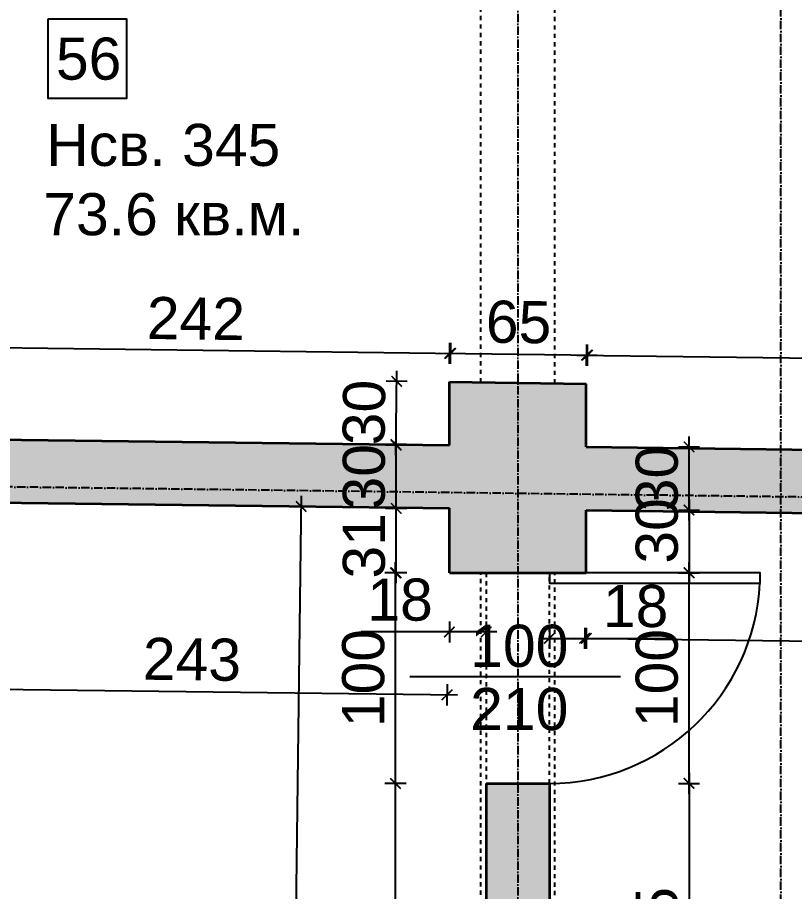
# Model space of a CAD drawing. Header units: inches. Extents: x -72385 to 39588, y -6525 to 66685.
# Drawn here: x -41362.3 to -40993.5, y 30178.4 to 30593.5 of the extents above; entities that cross this region are included whole.
import ezdxf

# ---------------------------------------------------------------- set-up
doc = ezdxf.new("R2010")
doc.units = ezdxf.units.IN
doc.header["$MEASUREMENT"] = 0
doc.linetypes.add('DashDot', pattern=[0.6, 0.4, -0.1, 0, -0.1])
doc.linetypes.add('Hidden', pattern=[0.4, 0.2, -0.2])
for name, color, linetype, lineweight in [('Врати', 251, 'Continuous', 25), ('Линия на разрез', 252, 'DashDot', 25), ('Надписи Hсв', 252, 'Continuous', 25), ('Надписи врати', 252, 'Continuous', 25), ('Надписи коти вътрешни', 252, 'Continuous', 25), ('Надписи номера на пом.', 252, 'Continuous', 25), ('Надписи площ', 252, 'Continuous', 25), ('Оси', 252, 'DashDot', 25), ('Пунктир', 253, 'Hidden', 25), ('Разрезни линии', 7, 'Continuous', 35), ('Щрих стени', 254, 'Continuous', 25)]:
    doc.layers.add(name, color=color, linetype=linetype, lineweight=lineweight)
doc.styles.add('Arial Regular', font='arial.ttf')
doc.styles.get("Standard").update_dxf_attribs({"font": 'arial.ttf'})
doc.dimstyles.new('Annotative', dxfattribs={"dimscale": 0, "dimtxt": 20, "dimasz": 5, "dimexe": 5, "dimexo": 5, "dimgap": 5, "dimtad": 1, "dimdec": 0, "dimzin": 0, "dimdsep": 46, "dimtxsty": 'Standard', "dimblk": 'ARCHTICK', "dimcen": 5, "dimdle": 5, "dimadec": 0, "dimazin": 0, "dimtfac": 1, "dimtdec": 0, "dimtofl": 0, "dimtmove": 0, "dimatfit": 3, "dimldrblk": 'ARCHTICK', "dimfxl": 5, "dimfxlon": 1, "dimtolj": 1, "dimtzin": 0, "dimarcsym": 1})

# ---------------------------------------------------------------- blocks, each defined once
blk = doc.blocks.new('_ArchTick')
at = {"color": 0, "linetype": 'ByBlock', "const_width": 0.15}
blk.add_lwpolyline([(-0.5, -0.5), (0.5, 0.5)], dxfattribs=at)
blk = doc.blocks.new('*D3968')
at = {"layer": 'Defpoints', "color": 0, "ltscale": 50, "transparency": 16777216}
for p in [(-41182.91, 30229.75), (-41139.84, 30229.75), (-41139.84, 29935.11)]:
    blk.add_point(p, dxfattribs=at)
at = {"layer": 'Надписи коти вътрешни', "color": 0, "lineweight": -2, "ltscale": 50, "transparency": 16777216}
for p, q in [((-41182.91, 29930.11), (-41182.91, 30234.75)), ((-41177.91, 30229.75), (-41187.91, 30229.75)), ((-41177.91, 29935.11), (-41187.91, 29935.11))]:
    blk.add_line(p, q, dxfattribs=at)
at = {"layer": 'Надписи коти вътрешни', "color": 0, "lineweight": -2, "ltscale": 50, "transparency": 16777216, "xscale": 5, "yscale": 5, "zscale": 5}
for p, rotation in [((-41182.91, 30229.75), 90), ((-41182.91, 29935.11), 270)]:
    blk.add_blockref('_ArchTick', p, dxfattribs=dict(at, rotation=rotation))
at = {"layer": 'Надписи коти вътрешни', "color": 0, "ltscale": 50, "transparency": 16777216, "insert": (-41198.12, 30082.43), "char_height": 20, "attachment_point": 5, "rotation": 90}
blk.add_mtext('\\A1;295', dxfattribs=at)
blk = doc.blocks.new('*D3976')
at = {"layer": 'Defpoints', "color": 0, "ltscale": 50, "transparency": 16777216}
for p in [(-41182.91, 30329.76), (-41139.84, 30329.76), (-41139.84, 30229.75)]:
    blk.add_point(p, dxfattribs=at)
at = {"layer": 'Надписи коти вътрешни', "color": 0, "lineweight": -2, "ltscale": 50, "transparency": 16777216}
for p, q in [((-41182.91, 30224.75), (-41182.91, 30334.76)), ((-41177.91, 30329.76), (-41187.91, 30329.76)), ((-41177.91, 30229.75), (-41187.91, 30229.75))]:
    blk.add_line(p, q, dxfattribs=at)
at = {"layer": 'Надписи коти вътрешни', "color": 0, "lineweight": -2, "ltscale": 50, "transparency": 16777216, "xscale": 5, "yscale": 5, "zscale": 5}
for p, rotation in [((-41182.91, 30329.76), 90), ((-41182.91, 30229.75), 270)]:
    blk.add_blockref('_ArchTick', p, dxfattribs=dict(at, rotation=rotation))
at = {"layer": 'Надписи коти вътрешни', "color": 0, "ltscale": 50, "transparency": 16777216, "insert": (-41198.12, 30279.75), "char_height": 20, "attachment_point": 5, "rotation": 90}
blk.add_mtext('\\A1;100', dxfattribs=at)
blk = doc.blocks.new('*D410')
at = {"layer": 'Defpoints', "color": 0, "ltscale": 50, "transparency": 16777216}
for p in [(-41182.58, 30360.36), (-41157.34, 30360.36), (-41157.34, 30329.76)]:
    blk.add_point(p, dxfattribs=at)
at = {"layer": 'Надписи коти вътрешни', "color": 0, "lineweight": -2, "ltscale": 50, "transparency": 16777216}
for p, q in [((-41182.58, 30324.76), (-41182.58, 30365.36)), ((-41177.58, 30360.36), (-41187.58, 30360.36)), ((-41177.58, 30329.76), (-41187.58, 30329.76))]:
    blk.add_line(p, q, dxfattribs=at)
at = {"layer": 'Надписи коти вътрешни', "color": 0, "lineweight": -2, "ltscale": 50, "transparency": 16777216, "xscale": 5, "yscale": 5, "zscale": 5}
for p, rotation in [((-41182.58, 30360.36), 90), ((-41182.58, 30329.76), 270)]:
    blk.add_blockref('_ArchTick', p, dxfattribs=dict(at, rotation=rotation))
at = {"layer": 'Надписи коти вътрешни', "color": 0, "ltscale": 50, "transparency": 16777216, "insert": (-41197.8, 30342.56), "char_height": 20, "attachment_point": 5, "rotation": 90}
blk.add_mtext('\\A1;31', dxfattribs=at)
blk = doc.blocks.new('*D418')
at = {"layer": 'Defpoints', "color": 0, "ltscale": 50, "transparency": 16777216}
for p in [(-41399.84, 30363.45), (-41157.34, 30360.37), (-41158.46, 30271.8)]:
    blk.add_point(p, dxfattribs=at)
at = {"layer": 'Надписи коти вътрешни', "color": 0, "lineweight": -2, "ltscale": 50, "transparency": 16777216}
for p, q in [((-41400.9, 30279.89), (-41401.03, 30269.89)), ((-41405.96, 30274.95), (-41153.47, 30271.74)), ((-41158.4, 30276.8), (-41158.53, 30266.8))]:
    blk.add_line(p, q, dxfattribs=at)
at = {"layer": 'Надписи коти вътрешни', "color": 0, "lineweight": -2, "ltscale": 50, "transparency": 16777216, "xscale": 5, "yscale": 5, "zscale": 5}
for p, rotation in [((-41400.96, 30274.89), 179.2706286525466), ((-41158.46, 30271.8), 359.2706286525466)]:
    blk.add_blockref('_ArchTick', p, dxfattribs=dict(at, rotation=rotation))
at = {"layer": 'Надписи коти вътрешни', "color": 0, "ltscale": 50, "transparency": 16777216, "insert": (-41279.52, 30288.56), "char_height": 20, "attachment_point": 5, "rotation": 359.2706}
blk.add_mtext('\\A1;243', dxfattribs=at)
blk = doc.blocks.new('*D4388')
at = {"layer": 'Defpoints', "color": 0, "ltscale": 50, "transparency": 16777216}
for p in [(-41692.34, 30367.18), (-41703.38, 29499.96), (-41238.75, 29494.04)]:
    blk.add_point(p, dxfattribs=at)
at = {"layer": 'Надписи коти вътрешни', "color": 0, "lineweight": -2, "ltscale": 50, "transparency": 16777216}
for p, q in [((-41227.65, 30366.26), (-41238.82, 29489.04)), ((-41232.71, 30361.32), (-41222.71, 30361.2)), ((-41243.75, 29494.11), (-41233.75, 29493.98))]:
    blk.add_line(p, q, dxfattribs=at)
at = {"layer": 'Надписи коти вътрешни', "color": 0, "lineweight": -2, "ltscale": 50, "transparency": 16777216, "xscale": 5, "yscale": 5, "zscale": 5}
for p, rotation in [((-41227.71, 30361.26), 89.27062865255132), ((-41238.75, 29494.04), 269.2706286525514)]:
    blk.add_blockref('_ArchTick', p, dxfattribs=dict(at, rotation=rotation))
at = {"layer": 'Надписи коти вътрешни', "color": 0, "ltscale": 50, "transparency": 16777216, "insert": (-41248.44, 29927.85), "char_height": 20, "attachment_point": 5, "rotation": 89.2706}
blk.add_mtext('\\A1;867', dxfattribs=at)
blk = doc.blocks.new('*D7232')
at = {"layer": 'Defpoints', "color": 0, "ltscale": 50, "transparency": 16777216}
for p in [(-41092.34, 30359.54), (-41092.34, 30329.76), (-41043.57, 30329.76)]:
    blk.add_point(p, dxfattribs=at)
at = {"layer": 'Надписи коти вътрешни', "color": 0, "lineweight": -2, "ltscale": 50, "transparency": 16777216}
for p, q in [((-41043.57, 30364.54), (-41043.57, 30324.76)), ((-41048.57, 30359.54), (-41038.57, 30359.54)), ((-41048.57, 30329.76), (-41038.57, 30329.76))]:
    blk.add_line(p, q, dxfattribs=at)
at = {"layer": 'Надписи коти вътрешни', "color": 0, "lineweight": -2, "ltscale": 50, "transparency": 16777216, "xscale": 5, "yscale": 5, "zscale": 5}
for p, rotation in [((-41043.57, 30359.54), 90), ((-41043.57, 30329.76), 270)]:
    blk.add_blockref('_ArchTick', p, dxfattribs=dict(at, rotation=rotation))
at = {"layer": 'Надписи коти вътрешни', "color": 0, "ltscale": 50, "transparency": 16777216, "insert": (-41058.78, 30349.65), "char_height": 20, "attachment_point": 5, "rotation": 90}
blk.add_mtext('\\A1;30', dxfattribs=at)
blk = doc.blocks.new('*D7231')
at = {"layer": 'Defpoints', "color": 0, "ltscale": 50, "transparency": 16777216}
for p in [(-41109.84, 30329.76), (-41043.57, 30329.76), (-41109.84, 30229.76)]:
    blk.add_point(p, dxfattribs=at)
at = {"layer": 'Надписи коти вътрешни', "color": 0, "lineweight": -2, "ltscale": 50, "transparency": 16777216}
for p, q in [((-41043.57, 30224.76), (-41043.57, 30334.76)), ((-41048.57, 30329.76), (-41038.57, 30329.76)), ((-41048.57, 30229.76), (-41038.57, 30229.76))]:
    blk.add_line(p, q, dxfattribs=at)
at = {"layer": 'Надписи коти вътрешни', "color": 0, "lineweight": -2, "ltscale": 50, "transparency": 16777216, "xscale": 5, "yscale": 5, "zscale": 5}
for p, rotation in [((-41043.57, 30329.76), 90), ((-41043.57, 30229.76), 270)]:
    blk.add_blockref('_ArchTick', p, dxfattribs=dict(at, rotation=rotation))
at = {"layer": 'Надписи коти вътрешни', "color": 0, "ltscale": 50, "transparency": 16777216, "insert": (-41058.78, 30279.76), "char_height": 20, "attachment_point": 5, "rotation": 90}
blk.add_mtext('\\A1;100', dxfattribs=at)
blk = doc.blocks.new('*D7230')
at = {"layer": 'Defpoints', "color": 0, "ltscale": 50, "transparency": 16777216}
for p in [(-41109.84, 30229.75), (-41109.84, 30084.74), (-41043.57, 30084.74)]:
    blk.add_point(p, dxfattribs=at)
at = {"layer": 'Надписи коти вътрешни', "color": 0, "lineweight": -2, "ltscale": 50, "transparency": 16777216}
for p, q in [((-41043.57, 30234.75), (-41043.57, 30079.74)), ((-41048.57, 30229.75), (-41038.57, 30229.75)), ((-41048.57, 30084.74), (-41038.57, 30084.74))]:
    blk.add_line(p, q, dxfattribs=at)
at = {"layer": 'Надписи коти вътрешни', "color": 0, "lineweight": -2, "ltscale": 50, "transparency": 16777216, "xscale": 5, "yscale": 5, "zscale": 5}
for p, rotation in [((-41043.57, 30229.75), 90), ((-41043.57, 30084.74), 270)]:
    blk.add_blockref('_ArchTick', p, dxfattribs=dict(at, rotation=rotation))
at = {"layer": 'Надписи коти вътрешни', "color": 0, "ltscale": 50, "transparency": 16777216, "insert": (-41058.78, 30157.24), "char_height": 20, "attachment_point": 5, "rotation": 90}
blk.add_mtext('\\A1;145', dxfattribs=at)
blk = doc.blocks.new('*D3977')
at = {"layer": 'Defpoints', "color": 0, "ltscale": 50, "transparency": 16777216}
for p in [(-41157.34, 30329.76), (-41139.84, 30329.76), (-41157.34, 30301.68)]:
    blk.add_point(p, dxfattribs=at)
at = {"layer": 'Надписи коти вътрешни', "color": 0, "lineweight": -2, "ltscale": 50, "transparency": 16777216}
for p, q in [((-41157.34, 30306.68), (-41157.34, 30296.68)), ((-41139.84, 30306.68), (-41139.84, 30296.68)), ((-41157.34, 30301.68), (-41199.14, 30301.68)), ((-41134.84, 30301.68), (-41157.34, 30301.68))]:
    blk.add_line(p, q, dxfattribs=at)
at = {"layer": 'Надписи коти вътрешни', "color": 0, "lineweight": -2, "ltscale": 50, "transparency": 16777216, "xscale": 5, "yscale": 5, "zscale": 5, "rotation": 180}
blk.add_blockref('_ArchTick', (-41157.34, 30301.68), dxfattribs=at)
at = {"layer": 'Надписи коти вътрешни', "color": 0, "lineweight": -2, "ltscale": 50, "transparency": 16777216, "xscale": 5, "yscale": 5, "zscale": 5}
blk.add_blockref('_ArchTick', (-41139.84, 30301.68), dxfattribs=at)
at = {"layer": 'Надписи коти вътрешни', "color": 0, "ltscale": 50, "transparency": 16777216, "insert": (-41180.74, 30316.89), "char_height": 20, "attachment_point": 5}
blk.add_mtext('\\A1;18', dxfattribs=at)
blk = doc.blocks.new('*D419')
at = {"layer": 'Defpoints', "color": 0, "ltscale": 50, "transparency": 16777216}
for p in [(-41092.34, 30359.54), (-40759.84, 30355.3), (-40760.61, 30294.45)]:
    blk.add_point(p, dxfattribs=at)
at = {"layer": 'Надписи коти вътрешни', "color": 0, "lineweight": -2, "ltscale": 50, "transparency": 16777216}
for p, q in [((-41093.05, 30303.68), (-41093.18, 30293.69)), ((-40760.55, 30299.45), (-40760.68, 30289.45)), ((-41098.11, 30298.75), (-40755.61, 30294.39))]:
    blk.add_line(p, q, dxfattribs=at)
at = {"layer": 'Надписи коти вътрешни', "color": 0, "lineweight": -2, "ltscale": 50, "transparency": 16777216, "xscale": 5, "yscale": 5, "zscale": 5}
for p, rotation in [((-41093.11, 30298.68), 179.2706286525704), ((-40760.61, 30294.45), 359.2706286525704)]:
    blk.add_blockref('_ArchTick', p, dxfattribs=dict(at, rotation=rotation))
at = {"layer": 'Надписи коти вътрешни', "color": 0, "ltscale": 50, "transparency": 16777216, "insert": (-40926.67, 30311.79), "char_height": 20, "attachment_point": 5, "rotation": 359.2706}
blk.add_mtext('\\A1;333', dxfattribs=at)
blk = doc.blocks.new('*D3975')
at = {"layer": 'Defpoints', "color": 0, "ltscale": 50, "transparency": 16777216}
for p in [(-41109.84, 30329.76), (-41092.34, 30329.76), (-41092.34, 30298.63)]:
    blk.add_point(p, dxfattribs=at)
at = {"layer": 'Надписи коти вътрешни', "color": 0, "lineweight": -2, "ltscale": 50, "transparency": 16777216}
for p, q in [((-41109.84, 30303.63), (-41109.84, 30293.63)), ((-41092.34, 30303.63), (-41092.34, 30293.63)), ((-41114.84, 30298.63), (-41092.34, 30298.63)), ((-41092.34, 30298.63), (-41050.53, 30298.63))]:
    blk.add_line(p, q, dxfattribs=at)
at = {"layer": 'Надписи коти вътрешни', "color": 0, "lineweight": -2, "ltscale": 50, "transparency": 16777216, "xscale": 5, "yscale": 5, "zscale": 5, "rotation": 180}
blk.add_blockref('_ArchTick', (-41109.84, 30298.63), dxfattribs=at)
at = {"layer": 'Надписи коти вътрешни', "color": 0, "lineweight": -2, "ltscale": 50, "transparency": 16777216, "xscale": 5, "yscale": 5, "zscale": 5}
blk.add_blockref('_ArchTick', (-41092.34, 30298.63), dxfattribs=at)
at = {"layer": 'Надписи коти вътрешни', "color": 0, "ltscale": 50, "transparency": 16777216, "insert": (-41068.93, 30313.84), "char_height": 20, "attachment_point": 5}
blk.add_mtext('\\A1;18', dxfattribs=at)
blk = doc.blocks.new('*D456')
at = {"layer": 'Defpoints', "color": 0, "ltscale": 50, "transparency": 16777216}
for p in [(-41411.05, 30939.49), (-41157.34, 30939.49), (-41157.34, 30394.44)]:
    blk.add_point(p, dxfattribs=at)
at = {"layer": 'Надписи коти вътрешни', "color": 0, "lineweight": -2, "ltscale": 50, "transparency": 16777216}
for p, q in [((-41411.05, 30389.44), (-41411.05, 30944.49)), ((-41406.05, 30939.49), (-41416.05, 30939.49)), ((-41406.05, 30394.44), (-41416.05, 30394.44))]:
    blk.add_line(p, q, dxfattribs=at)
at = {"layer": 'Надписи коти вътрешни', "color": 0, "lineweight": -2, "ltscale": 50, "transparency": 16777216, "xscale": 5, "yscale": 5, "zscale": 5}
for p, rotation in [((-41411.05, 30939.49), 90), ((-41411.05, 30394.44), 270)]:
    blk.add_blockref('_ArchTick', p, dxfattribs=dict(at, rotation=rotation))
at = {"layer": 'Надписи коти вътрешни', "color": 0, "ltscale": 50, "transparency": 16777216, "insert": (-41426.22, 30666.96), "char_height": 20, "attachment_point": 5, "rotation": 90}
blk.add_mtext('\\A1;545', dxfattribs=at)
blk = doc.blocks.new('*D3979')
at = {"layer": 'Defpoints', "color": 0, "ltscale": 50, "transparency": 16777216}
for p in [(-41156.78, 30433.94), (-41399.46, 30393.45), (-41157.34, 30390.37)]:
    blk.add_point(p, dxfattribs=at)
at = {"layer": 'Надписи коти вътрешни', "color": 0, "lineweight": -2, "ltscale": 50, "transparency": 16777216}
for p, q in [((-41398.96, 30432.02), (-41398.84, 30442.02)), ((-41403.9, 30437.08), (-41151.78, 30433.87)), ((-41156.85, 30428.94), (-41156.72, 30438.93))]:
    blk.add_line(p, q, dxfattribs=at)
at = {"layer": 'Надписи коти вътрешни', "color": 0, "lineweight": -2, "ltscale": 50, "transparency": 16777216, "xscale": 5, "yscale": 5, "zscale": 5}
for p, rotation in [((-41398.9, 30437.02), 179.2706286525406), ((-41156.78, 30433.94), 359.2706286525407)]:
    blk.add_blockref('_ArchTick', p, dxfattribs=dict(at, rotation=rotation))
at = {"layer": 'Надписи коти вътрешни', "color": 0, "ltscale": 50, "transparency": 16777216, "insert": (-41277.65, 30450.52), "char_height": 20, "attachment_point": 5, "rotation": 359.2706}
blk.add_mtext('\\A1;242', dxfattribs=at)
blk = doc.blocks.new('*D4412')
at = {"layer": 'Defpoints', "color": 0, "ltscale": 50, "transparency": 16777216}
for p in [(-41092.16, 30433.11), (-41157.34, 30420.37), (-41092.34, 30419.54)]:
    blk.add_point(p, dxfattribs=at)
at = {"layer": 'Надписи коти вътрешни', "color": 0, "lineweight": -2, "ltscale": 50, "transparency": 16777216}
for p, q in [((-41157.23, 30428.94), (-41157.1, 30438.94)), ((-41092.23, 30428.11), (-41092.1, 30438.11)), ((-41162.16, 30434), (-41087.16, 30433.05))]:
    blk.add_line(p, q, dxfattribs=at)
at = {"layer": 'Надписи коти вътрешни', "color": 0, "lineweight": -2, "ltscale": 50, "transparency": 16777216, "xscale": 5, "yscale": 5, "zscale": 5}
for p, rotation in [((-41157.16, 30433.94), 179.2706286525559), ((-41092.16, 30433.11), 359.2706286525558)]:
    blk.add_blockref('_ArchTick', p, dxfattribs=dict(at, rotation=rotation))
at = {"layer": 'Надписи коти вътрешни', "color": 0, "ltscale": 50, "transparency": 16777216, "insert": (-41124.47, 30448.74), "char_height": 20, "attachment_point": 5, "rotation": 359.2706}
blk.add_mtext('\\A1;65', dxfattribs=at)
blk = doc.blocks.new('*D4413')
at = {"layer": 'Defpoints', "color": 0, "ltscale": 50, "transparency": 16777216}
for p in [(-40711.78, 30428.27), (-41092.34, 30389.54), (-40712.34, 30384.7)]:
    blk.add_point(p, dxfattribs=at)
at = {"layer": 'Надписи коти вътрешни', "color": 0, "lineweight": -2, "ltscale": 50, "transparency": 16777216}
for p, q in [((-41091.85, 30428.11), (-41091.72, 30438.11)), ((-41096.78, 30433.17), (-40706.78, 30428.21)), ((-40711.85, 30423.27), (-40711.72, 30433.27))]:
    blk.add_line(p, q, dxfattribs=at)
at = {"layer": 'Надписи коти вътрешни', "color": 0, "lineweight": -2, "ltscale": 50, "transparency": 16777216, "xscale": 5, "yscale": 5, "zscale": 5}
for p, rotation in [((-41091.78, 30433.11), 179.2706286525342), ((-40711.78, 30428.27), 359.2706286525342)]:
    blk.add_blockref('_ArchTick', p, dxfattribs=dict(at, rotation=rotation))
at = {"layer": 'Надписи коти вътрешни', "color": 0, "ltscale": 50, "transparency": 16777216, "insert": (-40901.59, 30445.91), "char_height": 20, "attachment_point": 5, "rotation": 359.2706}
blk.add_mtext('\\A1;380', dxfattribs=at)
blk = doc.blocks.new('*D460')
at = {"layer": 'Defpoints', "color": 0, "ltscale": 50, "transparency": 16777216}
for p in [(-41182.36, 30420.69), (-41156.96, 30420.37), (-41157.34, 30390.37)]:
    blk.add_point(p, dxfattribs=at)
at = {"layer": 'Надписи коти вътрешни', "color": 0, "lineweight": -2, "ltscale": 50, "transparency": 16777216}
for p, q in [((-41182.81, 30385.69), (-41182.3, 30425.69)), ((-41177.36, 30420.62), (-41187.36, 30420.75)), ((-41177.74, 30390.63), (-41187.74, 30390.75))]:
    blk.add_line(p, q, dxfattribs=at)
at = {"layer": 'Надписи коти вътрешни', "color": 0, "lineweight": -2, "ltscale": 50, "transparency": 16777216, "xscale": 5, "yscale": 5, "zscale": 5}
for p, rotation in [((-41182.36, 30420.69), 89.27062865254658), ((-41182.74, 30390.69), 269.2706286525466)]:
    blk.add_blockref('_ArchTick', p, dxfattribs=dict(at, rotation=rotation))
at = {"layer": 'Надписи коти вътрешни', "color": 0, "ltscale": 50, "transparency": 16777216, "insert": (-41197.77, 30405.88), "char_height": 20, "attachment_point": 5, "rotation": 89.2706}
blk.add_mtext('\\A1;30', dxfattribs=at)
blk = doc.blocks.new('*D7233')
at = {"layer": 'Defpoints', "color": 0, "ltscale": 10, "transparency": 16777216}
for p in [(-41092.34, 30389.54), (-41043.57, 30389.54), (-41092.34, 30359.54)]:
    blk.add_point(p, dxfattribs=at)
at = {"layer": 'Надписи коти вътрешни', "color": 0, "lineweight": -2, "ltscale": 10, "transparency": 16777216}
for p, q in [((-41043.57, 30354.54), (-41043.57, 30394.54)), ((-41048.57, 30389.54), (-41038.57, 30389.54)), ((-41048.57, 30359.54), (-41038.57, 30359.54))]:
    blk.add_line(p, q, dxfattribs=at)
at = {"layer": 'Надписи коти вътрешни', "color": 0, "lineweight": -2, "ltscale": 10, "transparency": 16777216, "xscale": 5, "yscale": 5, "zscale": 5}
for p, rotation in [((-41043.57, 30389.54), 90), ((-41043.57, 30359.54), 270)]:
    blk.add_blockref('_ArchTick', p, dxfattribs=dict(at, rotation=rotation))
at = {"layer": 'Надписи коти вътрешни', "color": 0, "ltscale": 10, "transparency": 16777216, "insert": (-41058.78, 30374.54), "char_height": 20, "attachment_point": 5, "rotation": 90}
blk.add_mtext('\\A1;30', dxfattribs=at)
blk = doc.blocks.new('*D7234')
at = {"layer": 'Defpoints', "color": 0, "ltscale": 10, "transparency": 16777216}
for p in [(-41182.58, 30390.37), (-41157.34, 30390.37), (-41157.34, 30360.36)]:
    blk.add_point(p, dxfattribs=at)
at = {"layer": 'Надписи коти вътрешни', "color": 0, "lineweight": -2, "ltscale": 10, "transparency": 16777216}
for p, q in [((-41182.58, 30355.36), (-41182.58, 30395.37)), ((-41177.58, 30390.37), (-41187.58, 30390.37)), ((-41177.58, 30360.36), (-41187.58, 30360.36))]:
    blk.add_line(p, q, dxfattribs=at)
at = {"layer": 'Надписи коти вътрешни', "color": 0, "lineweight": -2, "ltscale": 10, "transparency": 16777216, "xscale": 5, "yscale": 5, "zscale": 5}
for p, rotation in [((-41182.58, 30390.37), 90), ((-41182.58, 30360.36), 270)]:
    blk.add_blockref('_ArchTick', p, dxfattribs=dict(at, rotation=rotation))
at = {"layer": 'Надписи коти вътрешни', "color": 0, "ltscale": 10, "transparency": 16777216, "insert": (-41197.8, 30375.36), "char_height": 20, "attachment_point": 5, "rotation": 90}
blk.add_mtext('\\A1;30', dxfattribs=at)

msp = doc.modelspace()

# ---------------------------------------------------------------- hatches: boundary and pattern name
at = {"layer": 'Щрих стени', "ltscale": 10}
h = msp.add_hatch(color=256, dxfattribs=at)
h.dxf.hatch_style = 1
h.paths.add_polyline_path([(-43174.39, 31011.09), (-43274.39, 31012.37), (-43274.84, 30977.37), (-43174.84, 30976.1)])
h.paths.add_polyline_path([(-42874.39, 31007.27), (-42974.39, 31008.55), (-42974.84, 30973.55), (-42942.34, 30973.14), (-42942.34, 30943.13), (-42907.34, 30942.69), (-42907.34, 30972.69), (-42874.84, 30972.28)])
h.paths.add_polyline_path([(-42574.39, 31003.46), (-42674.39, 31004.73), (-42674.84, 30969.73), (-42574.84, 30968.46)])
h.paths.add_polyline_path([(-42274.39, 30999.64), (-42374.39, 31000.91), (-42374.84, 30965.91), (-42342.34, 30965.5), (-42342.34, 30935.5), (-42307.34, 30935.05), (-42307.34, 30965.05), (-42274.84, 30964.64)])
h.paths.add_polyline_path([(-41974.39, 30995.82), (-42074.39, 30997.09), (-42074.84, 30962.09), (-41974.84, 30960.82)])
h.paths.add_polyline_path([(-41674.39, 30992), (-41774.39, 30993.27), (-41774.84, 30958.27), (-41742.34, 30957.86), (-41742.34, 30927.86), (-41739.84, 30927.83), (-41739.84, 30572.8), (-41539.84, 30570.25), (-41539.84, 30395.24), (-41549.46, 30395.36), (-41549.84, 30365.36), (-41499.84, 30364.73), (-41499.46, 30394.72), (-41509.84, 30394.85), (-41509.84, 30599.87), (-41709.84, 30602.42), (-41709.84, 30927.44), (-41707.34, 30927.41), (-41707.34, 30957.41), (-41674.84, 30957)])
h.paths.add_polyline_path([(-41374.39, 30988.18), (-41474.39, 30989.45), (-41474.84, 30954.45), (-41374.84, 30953.18)])
h.paths.add_polyline_path([(-40222.34, 30973.51), (-41174.39, 30985.63), (-41175.03, 30935.64), (-41157.34, 30935.41), (-41157.34, 30925.41), (-41092.34, 30924.58), (-41092.34, 30934.58), (-40712.34, 30929.75), (-40712.34, 30919.75), (-40622.34, 30918.6), (-40622.34, 30928.6), (-40272.34, 30924.15), (-40272.34, 30379.1), (-40602.34, 30383.3), (-40602.34, 30413.3), (-40712.34, 30414.7), (-40712.34, 30384.7), (-41092.34, 30389.54), (-41092.34, 30419.54), (-41157.34, 30420.37), (-41157.34, 30390.37), (-41399.46, 30393.45), (-41399.84, 30363.45), (-41157.34, 30360.37), (-41157.34, 30329.76), (-41092.34, 30329.76), (-41092.34, 30359.54), (-40759.84, 30355.3), (-40759.84, 30345.3), (-40747.34, 30345.3), (-40747.34, 30355.15), (-40607.34, 30353.36), (-40607.34, 30333.36), (-40594.84, 30333.36), (-40594.84, 30353.2), (-40272.34, 30349.1), (-40272.34, 30316.59), (-40222.34, 30316.59)])
h.paths.add_polyline_path([(-40747.34, 30207.63), (-40607.34, 30205.85), (-40607.34, 29910.83), (-40617.18, 29910.95), (-40617.34, 29898.45), (-40607.34, 29898.33), (-40607.34, 29888.33), (-40594.84, 29888.33), (-40594.84, 30048.18), (-40272.34, 30044.07), (-40272.34, 30014.06), (-40222.34, 30014.06), (-40222.34, 30106.59), (-40272.34, 30106.59), (-40272.34, 30074.07), (-40594.84, 30078.18), (-40594.84, 30253.36), (-40607.34, 30253.36), (-40607.34, 30218.35), (-40747.34, 30220.13), (-40747.34, 30245.3), (-40759.84, 30245.3), (-40759.84, 30080.28), (-41109.84, 30084.74), (-41109.84, 30229.75), (-41139.84, 30229.75), (-41139.84, 29935.11), (-41109.84, 29935.11), (-41109.84, 30054.73), (-40759.84, 30050.28), (-40759.84, 29890.27), (-40747.34, 29890.27), (-40747.34, 29900.11), (-40707.34, 29899.6), (-40707.18, 29912.1), (-40747.34, 29912.61)])
h.paths.add_polyline_path([(-40222.34, 29804.06), (-40272.34, 29804.06), (-40272.34, 29774.05), (-40462.34, 29776.47), (-40462.34, 29796.47), (-40492.34, 29796.85), (-40492.34, 29776.85), (-40594.84, 29778.16), (-40594.84, 29788.32), (-40607.34, 29788.32), (-40607.34, 29778.32), (-40647.34, 29778.83), (-40647.34, 29798.83), (-40717.34, 29799.72), (-40717.34, 29779.72), (-40747.34, 29780.1), (-40747.34, 29800.26), (-40759.84, 29800.26), (-40759.84, 29780.26), (-41092.34, 29784.49), (-41092.34, 29812.18), (-41109.84, 29812.41), (-41109.84, 29835.1), (-41139.84, 29835.1), (-41139.84, 29812.79), (-41157.34, 29813.01), (-41157.34, 29723), (-41092.34, 29722.18), (-41092.34, 29754.49), (-40407.34, 29745.77), (-40407.34, 29605.76), (-40949.84, 29612.66), (-40949.84, 29490.36), (-41569.46, 29498.25), (-41569.84, 29468.25), (-40949.84, 29460.36), (-40949.84, 29362.64), (-40919.84, 29362.64), (-40919.84, 29582.28), (-40377.34, 29575.37), (-40377.34, 29745.39), (-40272.34, 29744.05), (-40272.34, 29439.02), (-40829.84, 29446.12), (-40829.84, 29396.12), (-40769.84, 29395.35), (-40769.84, 29415.36), (-40272.34, 29409.02), (-40272.34, 29189), (-40919.84, 29197.25), (-40919.84, 29272.64), (-40949.84, 29272.64), (-40949.84, 29197.63), (-41174.65, 29200.49), (-41175.28, 29150.5), (-40222.34, 29138.36)])
h.paths.add_polyline_path([(-41374.84, 29188.04), (-41474.84, 29189.31), (-41475.28, 29154.31), (-41375.28, 29153.04)], flags=17)

# ---------------------------------------------------------------- linework, layer by layer
at = {"layer": 'Врати', "ltscale": 50}
msp.add_lwpolyline([(-41109.84, 30329.76), (-41109.84, 30324.76), (-41009.84, 30324.76), (-41009.84, 30329.76)], close=True, dxfattribs=at)
msp.add_arc((-41109.84, 30329.76), 100, 270, 357.134, dxfattribs=at)
at = {"layer": 'Линия на разрез', "ltscale": 10}
msp.add_line((-40999.92, 29148.26), (-40999.92, 31115.76), dxfattribs=at)
at = {"layer": 'Надписи врати', "ltscale": 50}
msp.add_line((-41176.12, 30280.58), (-41076.12, 30280.58), dxfattribs=at)
at = {"layer": 'Надписи номера на пом.', "ltscale": 50}
msp.add_lwpolyline([(-41347.96, 30592.61), (-41347.96, 30555.11), (-41310.46, 30555.11), (-41310.46, 30592.61)], close=True, dxfattribs=at)
at = {"layer": 'Оси', "ltscale": 10}
for p, q in [((-41124.84, 31467.55), (-41124.84, 28667.32)), ((-39839.84, 30351.09), (-52799.84, 30516.08))]:
    msp.add_line(p, q, dxfattribs=at)
at = {"layer": 'Пунктир', "ltscale": 10}
for p, q in [((-41142.34, 30420.18), (-41142.34, 30925.22)), ((-41107.34, 30419.73), (-41107.34, 30924.77)), ((-41142.34, 29812.82), (-41142.34, 30329.76)), ((-41139.84, 30329.76), (-41139.84, 30229.75)), ((-41109.84, 30229.75), (-41109.84, 30329.76)), ((-41107.34, 30084.7), (-41107.34, 30329.76))]:
    msp.add_line(p, q, dxfattribs=at)
at = {"layer": 'Разрезни линии', "ltscale": 50}
for p, q in [((-41157.34, 30420.37), (-41092.34, 30419.54)), ((-41157.34, 30390.37), (-41157.34, 30420.37)), ((-41092.34, 30389.54), (-41092.34, 30419.54)), ((-41399.46, 30393.45), (-41157.34, 30390.37)), ((-41092.34, 30389.54), (-40712.34, 30384.7)), ((-41399.84, 30363.45), (-41157.34, 30360.37)), ((-41157.34, 30329.76), (-41157.34, 30360.37)), ((-41092.34, 30359.54), (-40759.84, 30355.3)), ((-41092.34, 30329.76), (-41092.34, 30359.54)), ((-41157.34, 30329.76), (-41092.34, 30329.76)), ((-41139.84, 30229.75), (-41139.84, 29935.11)), ((-41139.84, 30229.75), (-41109.84, 30229.75)), ((-41109.84, 30229.75), (-41109.84, 30084.74))]:
    msp.add_line(p, q, dxfattribs=at)

# ---------------------------------------------------------------- texts
at = {"layer": 'Надписи Hсв', "ltscale": 100, "insert": (-41348.71, 30542.95), "char_height": 20, "width": 180.4891, "attachment_point": 1, "style": 'Arial Regular'}
msp.add_mtext('Hсв. 345', dxfattribs=at)
at = {"layer": 'Надписи врати', "ltscale": 100, "char_height": 20, "width": 180.4891, "attachment_point": 1, "style": 'Arial Regular'}
for s, insert in [('100', (-41147.45, 30305.09)), ('210', (-41147.45, 30275.09))]:
    msp.add_mtext(s, dxfattribs=dict(at, insert=insert))
at = {"layer": 'Надписи номера на пом.', "ltscale": 100, "insert": (-41418.81, 30583.92), "char_height": 20, "width": 180.4891, "attachment_point": 1, "style": 'Arial Regular'}
msp.add_mtext('\\pxqc;56', dxfattribs=at)
at = {"layer": 'Надписи площ', "ltscale": 100, "insert": (-41350.1, 30510.05), "char_height": 20, "width": 180.4891, "attachment_point": 1, "style": 'Arial Regular'}
msp.add_mtext('73.6 кв.м.', dxfattribs=at)

# ---------------------------------------------------------------- dimensions: what is measured, and where the dimension line sits
at = {"layer": 'Надписи коти вътрешни', "ltscale": 50}
for base, p1, p2, picture, middle in [((-41411.05, 30939.49), (-41157.34, 30394.44), (-41157.34, 30939.49), '*D456', (-41426.22, 30666.96)), ((-41182.91, 30329.76), (-41139.84, 30229.75), (-41139.84, 30329.76), '*D3976', (-41198.12, 30279.75)), ((-41182.91, 30229.75), (-41139.84, 29935.11), (-41139.84, 30229.75), '*D3968', (-41198.12, 30082.43)), ((-41043.57, 30084.74), (-41109.84, 30229.75), (-41109.84, 30084.74), '*D7230', (-41058.78, 30157.24))]:
    dim = msp.add_linear_dim(base=base, p1=p1, p2=p2, angle=90, dimstyle='Annotative', override={"dimscale": 0, "dimtix": 0, "dimtofl": 0, "dimtmove": 0, "dimatfit": 3}, dxfattribs=at)
    dim.commit()
    dim.dimension.update_dxf_attribs({"geometry": picture, "text_midpoint": middle})
for p1, p2, distance, picture, middle in [((-41399.46, 30393.45), (-41157.34, 30390.37), 43.57, '*D3979', (-41277.65, 30450.52)), ((-41157.34, 30420.37), (-41092.34, 30419.54), 13.57, '*D4412', (-41124.47, 30448.74)), ((-41092.34, 30389.54), (-40712.34, 30384.7), 43.57, '*D4413', (-40901.59, 30445.91)), ((-41692.34, 30367.18), (-41703.38, 29499.96), 464.66, '*D4388', (-41248.44, 29927.85)), ((-41399.84, 30363.45), (-41157.34, 30360.37), -88.57, '*D418', (-41279.52, 30288.56)), ((-41092.34, 30359.54), (-40759.84, 30355.3), -60.86, '*D419', (-40926.67, 30311.79)), ((-41109.84, 30229.76), (-41109.84, 30329.76), -66.27, '*D7231', (-41058.78, 30279.76))]:
    dim = msp.add_aligned_dim(p1=p1, p2=p2, distance=distance, dimstyle='Annotative', override={"dimscale": 0, "dimtix": 0, "dimtofl": 0, "dimtmove": 0, "dimatfit": 3}, dxfattribs=at)
    dim.commit()
    dim.dimension.update_dxf_attribs({"geometry": picture, "text_midpoint": middle})
for base, p1, p2, angle, picture, middle in [((-41182.36, 30420.69), (-41157.34, 30390.37), (-41156.96, 30420.37), 89.2706, '*D460', (-41182.55, 30405.69)), ((-41182.58, 30360.36), (-41157.34, 30329.76), (-41157.34, 30360.36), 90, '*D410', (-41182.58, 30342.56)), ((-41043.57, 30329.76), (-41092.34, 30359.54), (-41092.34, 30329.76), 270, '*D7232', (-41043.57, 30349.65))]:
    dim = msp.add_linear_dim(base=base, p1=p1, p2=p2, angle=angle, dimstyle='Annotative', override={"dimscale": 0, "dimtix": 0, "dimtofl": 0, "dimtmove": 0, "dimatfit": 3}, dxfattribs=at)
    dim.commit()
    dim.dimension.update_dxf_attribs({"geometry": picture, "text_midpoint": middle, "dimtype": 129})
at = {"layer": 'Надписи коти вътрешни', "ltscale": 10}
for base, p1, p2, picture, middle in [((-41182.58, 30390.37), (-41157.34, 30360.36), (-41157.34, 30390.37), '*D7234', (-41182.58, 30375.36)), ((-41043.57, 30389.54), (-41092.34, 30359.54), (-41092.34, 30389.54), '*D7233', (-41043.57, 30374.54))]:
    dim = msp.add_linear_dim(base=base, p1=p1, p2=p2, angle=90, dimstyle='Annotative', override={"dimscale": 0, "dimtix": 0, "dimtofl": 0, "dimtmove": 0, "dimatfit": 3}, dxfattribs=at)
    dim.commit()
    dim.dimension.update_dxf_attribs({"geometry": picture, "text_midpoint": middle, "dimtype": 129})
at = {"layer": 'Надписи коти вътрешни', "ltscale": 50}
for base, p1, p2, picture, middle in [((-41157.33731907, 30301.67902754), (-41139.83731907, 30329.7582931), (-41157.33731907, 30329.7582931), '*D3977', (-41180.74113899, 30316.8904873)), ((-41092.33731907, 30298.6252943), (-41109.83731907, 30329.7582931), (-41092.33731907, 30329.7582931), '*D3975', (-41068.93349916, 30313.83675405))]:
    dim = msp.add_linear_dim(base=base, p1=p1, p2=p2, dimstyle='Annotative', override={"dimscale": 0, "dimtix": 0, "dimtofl": 0, "dimtmove": 0, "dimatfit": 3}, dxfattribs=at)
    dim.commit()
    dim.dimension.update_dxf_attribs({"geometry": picture, "text_midpoint": middle})

doc.saveas('drawing.dxf')
